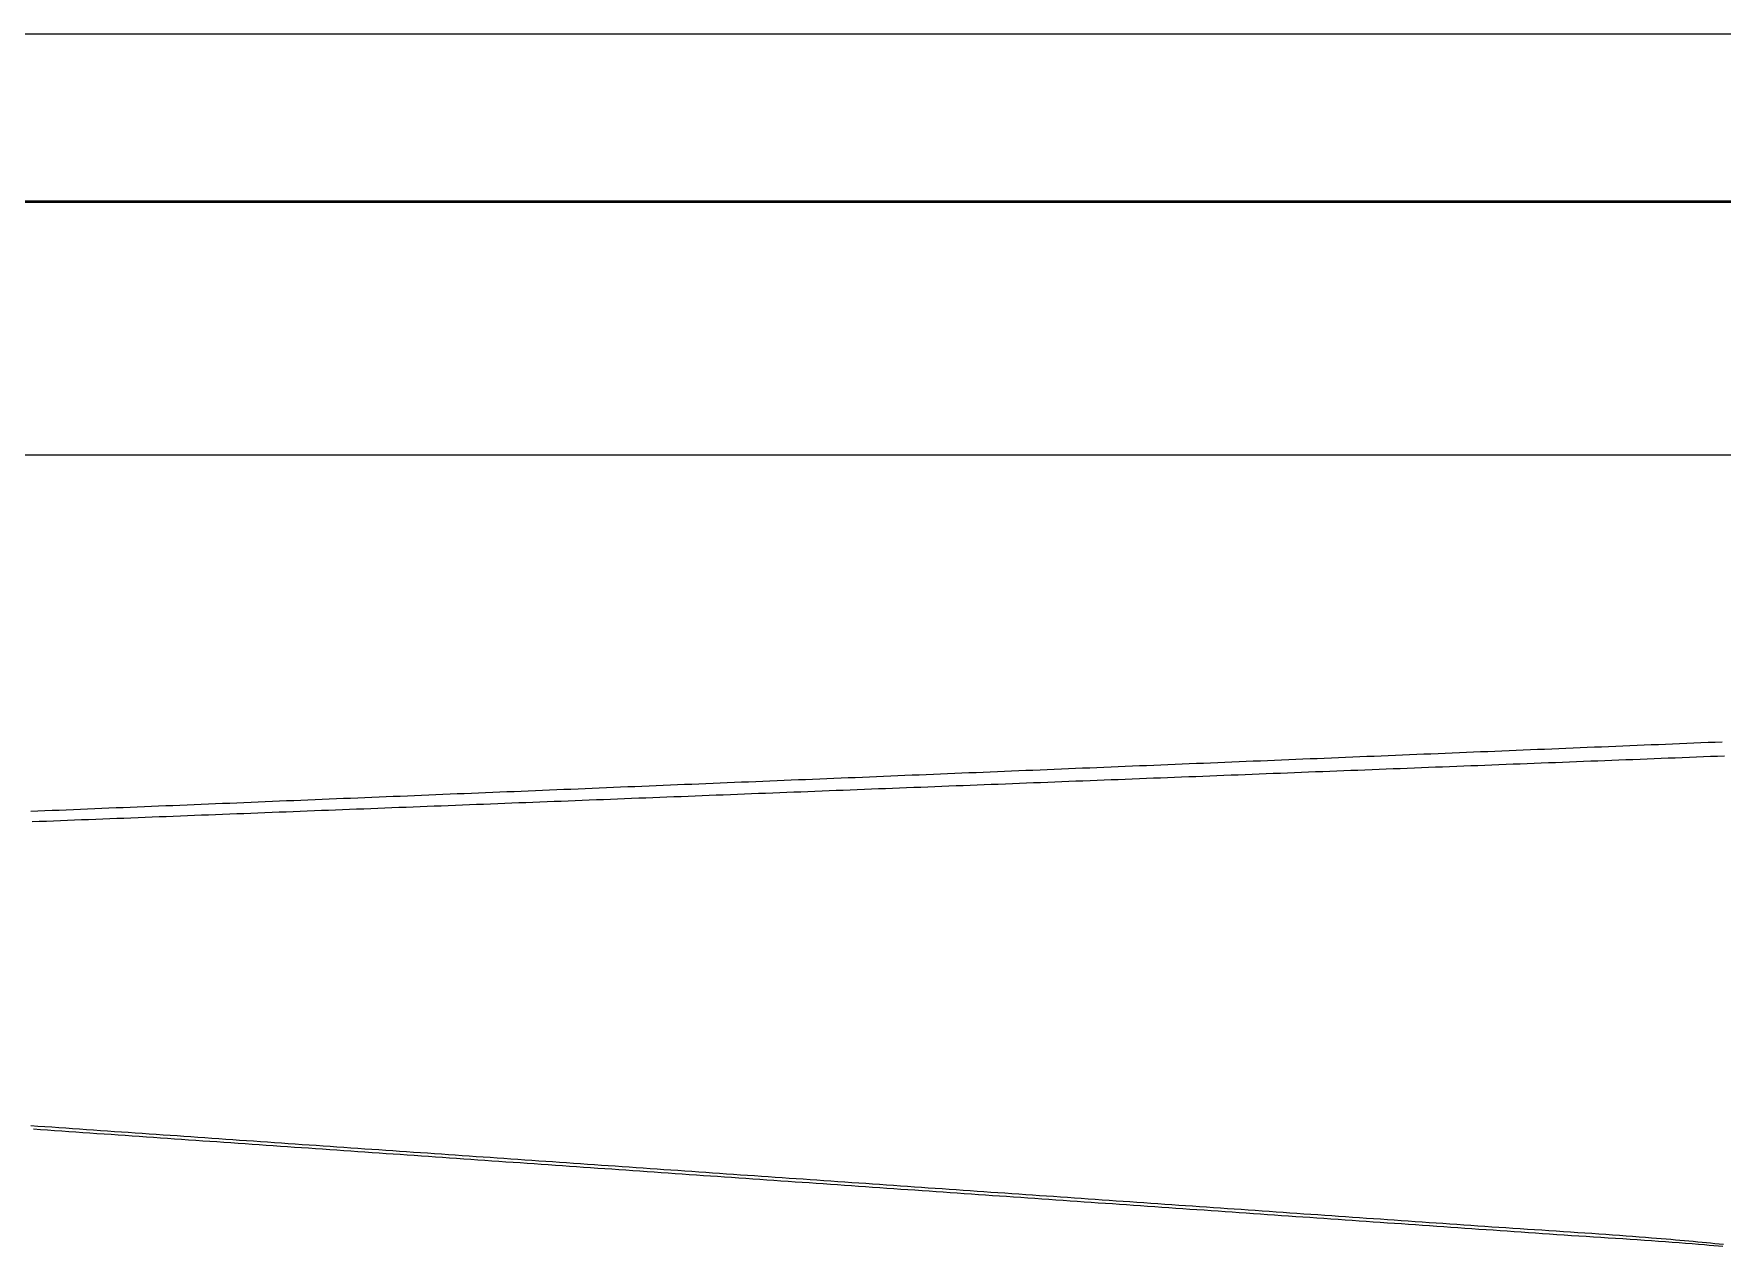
# Model space of a CAD drawing. Header units: millimetres. Extents: x -226 to 218, y -316 to 313.
# Drawn here: x -17.5 to 33.2, y -151.4 to -114.9 of the extents above; entities that cross this region are included whole.
import ezdxf

# ---------------------------------------------------------------- set-up
doc = ezdxf.new("R2010")
doc.units = ezdxf.units.MM
doc.layers.add('SKETCH', color=5, linetype='Continuous')
doc.layers.add('VISIBLE', color=7, linetype='Continuous')

msp = doc.modelspace()

# ---------------------------------------------------------------- linework, layer by layer
at = {"layer": 'SKETCH', "flags": 128}
for points in [[(-17.604, -138.312), (-17.39, -138.303), (-17.176, -138.294), (-16.963, -138.285), (-16.749, -138.277), (-16.535, -138.268), (-16.322, -138.259), (-16.108, -138.25), (-15.894, -138.242), (-15.681, -138.233), (-15.467, -138.224), (-15.253, -138.215), (-15.04, -138.206), (-14.826, -138.198), (-14.612, -138.189), (-14.399, -138.18), (-14.185, -138.171), (-13.971, -138.163), (-13.758, -138.154), (-13.544, -138.145), (-13.33, -138.136), (-13.117, -138.127), (-12.903, -138.118), (-12.689, -138.11), (-12.476, -138.101), (-12.262, -138.092), (-12.048, -138.083), (-11.835, -138.074), (-11.621, -138.066), (-11.407, -138.057), (-11.194, -138.048), (-10.98, -138.039), (-10.766, -138.031), (-10.553, -138.022), (-10.339, -138.013), (-10.125, -138.004), (-9.912, -137.995), (-9.698, -137.987), (-9.484, -137.978), (-9.271, -137.969), (-9.057, -137.96), (-8.843, -137.952), (-8.63, -137.943), (-8.416, -137.934), (-8.202, -137.925), (-7.989, -137.917), (-7.775, -137.908), (-7.561, -137.899), (-7.348, -137.89), (-7.134, -137.882), (-6.92, -137.873), (-6.707, -137.864), (-6.493, -137.856), (-6.279, -137.847), (-6.066, -137.838), (-5.852, -137.829), (-5.639, -137.82), (-5.425, -137.812), (-5.211, -137.803), (-4.998, -137.794), (-4.784, -137.785), (-4.57, -137.777), (-4.357, -137.768), (-4.143, -137.759), (-3.929, -137.75), (-3.716, -137.741), (-3.502, -137.733), (-3.288, -137.724), (-3.075, -137.715), (-2.861, -137.706), (-2.647, -137.697), (-2.434, -137.689), (-2.22, -137.68), (-2.006, -137.671), (-1.793, -137.662), (-1.579, -137.653), (-1.365, -137.645), (-1.152, -137.636), (-0.938, -137.627), (-0.724, -137.618), (-0.511, -137.609), (-0.297, -137.601), (-0.083, -137.592), (0.13, -137.583), (0.344, -137.574), (0.558, -137.566), (0.771, -137.557), (0.985, -137.548), (1.199, -137.539), (1.412, -137.531), (1.626, -137.522), (1.84, -137.513), (2.053, -137.504), (2.267, -137.496), (2.481, -137.487), (2.695, -137.478), (2.908, -137.469), (3.122, -137.461), (3.336, -137.452), (3.549, -137.443), (3.763, -137.434), (3.977, -137.426), (4.19, -137.417), (4.404, -137.408), (4.618, -137.399), (4.831, -137.391), (5.045, -137.382), (5.259, -137.373), (5.472, -137.364), (5.686, -137.355), (5.9, -137.347), (6.113, -137.338), (6.327, -137.329), (6.541, -137.32), (6.754, -137.311), (6.968, -137.303), (7.182, -137.294), (7.395, -137.285), (7.609, -137.276), (7.823, -137.267), (8.036, -137.259), (8.25, -137.25), (8.464, -137.241), (8.677, -137.232), (8.891, -137.223), (9.104, -137.215), (9.318, -137.206), (9.532, -137.197), (9.745, -137.188), (9.959, -137.18), (10.173, -137.171), (10.386, -137.162), (10.6, -137.153), (10.814, -137.144), (11.027, -137.136), (11.241, -137.127), (11.455, -137.118), (11.668, -137.109), (11.882, -137.101), (12.095, -137.092), (12.309, -137.083), (12.523, -137.074), (12.736, -137.066), (12.95, -137.057), (13.164, -137.048), (13.377, -137.04), (13.591, -137.031), (13.805, -137.022), (14.018, -137.013), (14.232, -137.005), (14.446, -136.996), (14.659, -136.987), (14.873, -136.978), (15.086, -136.969), (15.3, -136.961), (15.514, -136.952), (15.727, -136.943), (15.941, -136.934), (16.155, -136.926), (16.368, -136.917), (16.582, -136.908), (16.796, -136.899), (17.009, -136.89), (17.223, -136.882), (17.436, -136.873), (17.65, -136.864), (17.864, -136.855), (18.077, -136.846), (18.291, -136.838), (18.505, -136.829), (18.718, -136.82), (18.932, -136.811), (19.146, -136.802), (19.359, -136.794), (19.573, -136.785), (19.786, -136.776), (20, -136.767), (20.214, -136.758), (20.427, -136.75), (20.641, -136.741), (20.855, -136.732), (21.068, -136.723), (21.282, -136.715), (21.496, -136.706), (21.709, -136.697), (21.923, -136.688), (22.136, -136.68), (22.35, -136.671), (22.564, -136.662), (22.777, -136.653), (22.991, -136.645), (23.205, -136.636), (23.418, -136.627), (23.632, -136.618), (23.846, -136.61), (24.059, -136.601), (24.273, -136.592), (24.486, -136.583), (24.7, -136.575), (24.914, -136.566), (25.127, -136.557), (25.341, -136.548), (25.555, -136.54), (25.768, -136.531), (25.982, -136.522), (26.196, -136.513), (26.409, -136.504), (26.623, -136.496), (26.836, -136.487), (27.05, -136.478), (27.264, -136.469), (27.477, -136.46), (27.691, -136.452), (27.905, -136.443), (28.118, -136.434), (28.332, -136.425), (28.545, -136.416), (28.759, -136.408), (28.973, -136.399), (29.186, -136.39), (29.4, -136.381), (29.614, -136.372), (29.827, -136.364), (30.041, -136.355), (30.255, -136.346), (30.468, -136.337), (30.682, -136.329), (30.895, -136.32), (31.109, -136.311), (31.323, -136.302), (31.536, -136.294), (31.75, -136.285), (31.964, -136.276), (32.177, -136.267), (32.391, -136.259), (32.604, -136.25), (32.818, -136.241), (33.032, -136.232), (33.245, -136.224)], [(-17.557, -138.624), (-17.345, -138.615), (-17.134, -138.607), (-16.922, -138.599), (-16.71, -138.591), (-16.498, -138.582), (-16.286, -138.574), (-16.074, -138.566), (-15.862, -138.558), (-15.65, -138.55), (-15.438, -138.541), (-15.226, -138.533), (-15.014, -138.525), (-14.802, -138.517), (-14.59, -138.508), (-14.378, -138.5), (-14.166, -138.492), (-13.954, -138.484), (-13.742, -138.476), (-13.53, -138.467), (-13.318, -138.459), (-13.106, -138.451), (-12.894, -138.443), (-12.682, -138.435), (-12.47, -138.426), (-12.258, -138.418), (-12.046, -138.41), (-11.834, -138.402), (-11.622, -138.393), (-11.41, -138.385), (-11.198, -138.377), (-10.986, -138.369), (-10.774, -138.36), (-10.562, -138.352), (-10.35, -138.344), (-10.138, -138.336), (-9.926, -138.327), (-9.714, -138.319), (-9.502, -138.311), (-9.29, -138.303), (-9.078, -138.294), (-8.866, -138.286), (-8.654, -138.278), (-8.442, -138.27), (-8.23, -138.261), (-8.018, -138.253), (-7.806, -138.245), (-7.594, -138.237), (-7.382, -138.228), (-7.17, -138.22), (-6.958, -138.212), (-6.746, -138.203), (-6.534, -138.195), (-6.322, -138.187), (-6.11, -138.179), (-5.898, -138.17), (-5.686, -138.162), (-5.475, -138.154), (-5.263, -138.146), (-5.051, -138.138), (-4.839, -138.129), (-4.627, -138.121), (-4.415, -138.113), (-4.203, -138.105), (-3.991, -138.097), (-3.779, -138.088), (-3.567, -138.08), (-3.355, -138.072), (-3.143, -138.064), (-2.931, -138.055), (-2.719, -138.047), (-2.507, -138.039), (-2.295, -138.031), (-2.083, -138.023), (-1.872, -138.014), (-1.66, -138.006), (-1.448, -137.998), (-1.236, -137.99), (-1.024, -137.981), (-0.812, -137.973), (-0.6, -137.965), (-0.388, -137.957), (-0.176, -137.948), (0.036, -137.94), (0.248, -137.932), (0.46, -137.924), (0.672, -137.915), (0.884, -137.907), (1.096, -137.899), (1.308, -137.891), (1.52, -137.882), (1.732, -137.874), (1.944, -137.866), (2.156, -137.858), (2.368, -137.849), (2.58, -137.841), (2.792, -137.833), (3.004, -137.825), (3.216, -137.816), (3.428, -137.808), (3.64, -137.8), (3.852, -137.791), (4.064, -137.783), (4.276, -137.775), (4.488, -137.767), (4.7, -137.758), (4.912, -137.75), (5.124, -137.742), (5.336, -137.734), (5.548, -137.725), (5.76, -137.717), (5.972, -137.709), (6.184, -137.701), (6.396, -137.692), (6.608, -137.684), (6.82, -137.676), (7.032, -137.667), (7.244, -137.659), (7.456, -137.651), (7.668, -137.643), (7.88, -137.634), (8.092, -137.626), (8.304, -137.618), (8.515, -137.61), (8.727, -137.601), (8.939, -137.593), (9.151, -137.585), (9.363, -137.577), (9.575, -137.568), (9.787, -137.56), (9.999, -137.552), (10.211, -137.544), (10.423, -137.536), (10.635, -137.527), (10.847, -137.519), (11.059, -137.511), (11.271, -137.503), (11.483, -137.495), (11.695, -137.486), (11.907, -137.478), (12.119, -137.47), (12.331, -137.462), (12.543, -137.453), (12.755, -137.445), (12.967, -137.437), (13.179, -137.429), (13.391, -137.421), (13.603, -137.412), (13.815, -137.404), (14.027, -137.396), (14.239, -137.388), (14.451, -137.379), (14.663, -137.371), (14.875, -137.363), (15.087, -137.355), (15.299, -137.346), (15.511, -137.338), (15.723, -137.33), (15.935, -137.322), (16.146, -137.313), (16.358, -137.305), (16.57, -137.297), (16.782, -137.289), (16.994, -137.28), (17.206, -137.272), (17.418, -137.264), (17.63, -137.256), (17.842, -137.247), (18.054, -137.239), (18.266, -137.231), (18.478, -137.223), (18.69, -137.214), (18.902, -137.206), (19.114, -137.198), (19.326, -137.189), (19.537, -137.181), (19.749, -137.173), (19.961, -137.165), (20.173, -137.156), (20.385, -137.148), (20.597, -137.14), (20.809, -137.132), (21.021, -137.123), (21.233, -137.115), (21.445, -137.107), (21.657, -137.099), (21.869, -137.09), (22.081, -137.082), (22.293, -137.074), (22.505, -137.065), (22.717, -137.057), (22.929, -137.049), (23.141, -137.041), (23.353, -137.032), (23.565, -137.024), (23.777, -137.016), (23.989, -137.008), (24.201, -136.999), (24.413, -136.991), (24.625, -136.983), (24.837, -136.975), (25.049, -136.966), (25.261, -136.958), (25.473, -136.95), (25.685, -136.942), (25.897, -136.934), (26.109, -136.925), (26.321, -136.917), (26.533, -136.909), (26.745, -136.901), (26.957, -136.893), (27.169, -136.884), (27.381, -136.876), (27.593, -136.868), (27.805, -136.86), (28.017, -136.852), (28.229, -136.843), (28.441, -136.835), (28.653, -136.827), (28.865, -136.819), (29.077, -136.81), (29.289, -136.802), (29.5, -136.794), (29.712, -136.786), (29.924, -136.777), (30.136, -136.769), (30.348, -136.761), (30.56, -136.753), (30.772, -136.744), (30.984, -136.736), (31.196, -136.728), (31.408, -136.72), (31.62, -136.711), (31.832, -136.703), (32.044, -136.695), (32.256, -136.687), (32.468, -136.678), (32.68, -136.67), (32.891, -136.662), (33.103, -136.654), (33.315, -136.645)], [(-17.598, -147.764), (-17.388, -147.778), (-17.179, -147.793), (-16.97, -147.807), (-16.761, -147.822), (-16.552, -147.836), (-16.343, -147.851), (-16.134, -147.865), (-15.925, -147.88), (-15.716, -147.894), (-15.506, -147.909), (-15.297, -147.923), (-15.088, -147.938), (-14.879, -147.952), (-14.67, -147.967), (-14.461, -147.981), (-14.252, -147.996), (-14.043, -148.01), (-13.834, -148.025), (-13.624, -148.039), (-13.415, -148.054), (-13.206, -148.068), (-12.997, -148.083), (-12.788, -148.097), (-12.579, -148.112), (-12.37, -148.126), (-12.161, -148.141), (-11.952, -148.155), (-11.742, -148.17), (-11.533, -148.184), (-11.324, -148.199), (-11.115, -148.213), (-10.906, -148.228), (-10.697, -148.242), (-10.488, -148.257), (-10.279, -148.271), (-10.07, -148.286), (-9.86, -148.3), (-9.651, -148.314), (-9.442, -148.329), (-9.233, -148.343), (-9.024, -148.358), (-8.815, -148.372), (-8.606, -148.387), (-8.397, -148.401), (-8.187, -148.416), (-7.978, -148.43), (-7.769, -148.445), (-7.56, -148.459), (-7.351, -148.473), (-7.142, -148.488), (-6.933, -148.502), (-6.723, -148.517), (-6.514, -148.531), (-6.305, -148.546), (-6.096, -148.56), (-5.887, -148.575), (-5.678, -148.589), (-5.469, -148.603), (-5.259, -148.618), (-5.05, -148.632), (-4.841, -148.647), (-4.632, -148.661), (-4.423, -148.676), (-4.214, -148.69), (-4.005, -148.705), (-3.795, -148.719), (-3.586, -148.733), (-3.377, -148.748), (-3.168, -148.762), (-2.959, -148.777), (-2.75, -148.791), (-2.541, -148.806), (-2.332, -148.82), (-2.123, -148.835), (-1.914, -148.849), (-1.704, -148.864), (-1.495, -148.878), (-1.286, -148.893), (-1.077, -148.907), (-0.868, -148.922), (-0.659, -148.936), (-0.45, -148.951), (-0.241, -148.965), (-0.032, -148.98), (0.177, -148.994), (0.386, -149.009), (0.595, -149.023), (0.805, -149.038), (1.014, -149.052), (1.223, -149.067), (1.432, -149.081), (1.641, -149.096), (1.85, -149.11), (2.059, -149.125), (2.268, -149.139), (2.477, -149.154), (2.686, -149.168), (2.895, -149.183), (3.105, -149.197), (3.314, -149.212), (3.523, -149.226), (3.732, -149.241), (3.941, -149.255), (4.15, -149.27), (4.359, -149.284), (4.568, -149.298), (4.777, -149.313), (4.986, -149.327), (5.195, -149.342), (5.404, -149.356), (5.614, -149.371), (5.823, -149.385), (6.032, -149.4), (6.241, -149.414), (6.45, -149.429), (6.659, -149.443), (6.868, -149.458), (7.077, -149.472), (7.286, -149.487), (7.496, -149.501), (7.705, -149.516), (7.914, -149.53), (8.123, -149.545), (8.332, -149.559), (8.541, -149.574), (8.75, -149.588), (8.959, -149.603), (9.169, -149.617), (9.378, -149.632), (9.587, -149.646), (9.796, -149.661), (10.005, -149.675), (10.214, -149.69), (10.423, -149.704), (10.632, -149.719), (10.842, -149.733), (11.051, -149.748), (11.26, -149.762), (11.469, -149.776), (11.678, -149.791), (11.887, -149.805), (12.096, -149.82), (12.305, -149.834), (12.514, -149.849), (12.723, -149.863), (12.932, -149.878), (13.141, -149.892), (13.351, -149.907), (13.56, -149.921), (13.769, -149.936), (13.978, -149.95), (14.187, -149.965), (14.396, -149.979), (14.605, -149.994), (14.814, -150.008), (15.023, -150.023), (15.232, -150.037), (15.441, -150.052), (15.65, -150.066), (15.859, -150.081), (16.068, -150.095), (16.277, -150.11), (16.487, -150.124), (16.696, -150.139), (16.905, -150.153), (17.114, -150.168), (17.323, -150.182), (17.532, -150.197), (17.741, -150.211), (17.95, -150.226), (18.159, -150.24), (18.368, -150.254), (18.577, -150.269), (18.786, -150.283), (18.995, -150.298), (19.204, -150.312), (19.413, -150.327), (19.623, -150.341), (19.832, -150.356), (20.041, -150.37), (20.25, -150.385), (20.459, -150.399), (20.668, -150.414), (20.877, -150.428), (21.086, -150.443), (21.295, -150.457), (21.504, -150.472), (21.713, -150.486), (21.922, -150.501), (22.131, -150.515), (22.34, -150.53), (22.549, -150.544), (22.758, -150.559), (22.967, -150.573), (23.177, -150.588), (23.386, -150.602), (23.595, -150.617), (23.804, -150.631), (24.013, -150.646), (24.222, -150.66), (24.431, -150.675), (24.64, -150.689), (24.849, -150.704), (25.058, -150.718), (25.267, -150.732), (25.476, -150.747), (25.685, -150.761), (25.894, -150.776), (26.103, -150.79), (26.313, -150.805), (26.525, -150.819), (26.738, -150.833), (26.953, -150.848), (27.168, -150.862), (27.385, -150.876), (27.601, -150.89), (27.818, -150.904), (28.035, -150.918), (28.252, -150.932), (28.468, -150.946), (28.684, -150.961), (28.899, -150.975), (29.112, -150.989), (29.324, -151.003), (29.534, -151.018), (29.742, -151.032), (29.948, -151.047), (30.151, -151.062), (30.351, -151.076), (30.549, -151.091), (30.743, -151.106), (30.934, -151.122), (31.122, -151.137), (31.269, -151.149), (31.413, -151.161), (31.556, -151.173), (31.696, -151.185), (31.835, -151.197), (31.972, -151.209), (32.108, -151.221), (32.242, -151.232), (32.374, -151.244), (32.506, -151.256), (32.637, -151.268), (32.766, -151.281), (32.896, -151.293), (33.024, -151.306), (33.152, -151.318), (33.28, -151.332)], [(-17.52, -147.867), (-17.308, -147.881), (-17.096, -147.896), (-16.884, -147.911), (-16.672, -147.925), (-16.46, -147.94), (-16.248, -147.955), (-16.036, -147.969), (-15.824, -147.984), (-15.612, -147.999), (-15.4, -148.013), (-15.188, -148.028), (-14.976, -148.043), (-14.764, -148.057), (-14.552, -148.072), (-14.34, -148.087), (-14.128, -148.101), (-13.916, -148.116), (-13.704, -148.131), (-13.492, -148.145), (-13.28, -148.16), (-13.068, -148.175), (-12.856, -148.189), (-12.644, -148.204), (-12.432, -148.219), (-12.22, -148.233), (-12.008, -148.248), (-11.796, -148.263), (-11.584, -148.277), (-11.372, -148.292), (-11.16, -148.307), (-10.948, -148.321), (-10.736, -148.336), (-10.524, -148.35), (-10.312, -148.365), (-10.1, -148.38), (-9.888, -148.394), (-9.676, -148.409), (-9.464, -148.424), (-9.252, -148.438), (-9.04, -148.453), (-8.828, -148.468), (-8.616, -148.482), (-8.404, -148.497), (-8.192, -148.512), (-7.98, -148.527), (-7.768, -148.541), (-7.556, -148.556), (-7.344, -148.571), (-7.132, -148.585), (-6.921, -148.6), (-6.709, -148.615), (-6.497, -148.629), (-6.285, -148.644), (-6.073, -148.659), (-5.861, -148.674), (-5.649, -148.688), (-5.437, -148.703), (-5.225, -148.718), (-5.013, -148.732), (-4.801, -148.747), (-4.589, -148.762), (-4.377, -148.777), (-4.165, -148.791), (-3.953, -148.806), (-3.741, -148.821), (-3.529, -148.835), (-3.317, -148.85), (-3.105, -148.865), (-2.893, -148.879), (-2.681, -148.894), (-2.469, -148.909), (-2.257, -148.923), (-2.045, -148.938), (-1.833, -148.953), (-1.621, -148.967), (-1.409, -148.982), (-1.197, -148.997), (-0.985, -149.011), (-0.773, -149.026), (-0.561, -149.041), (-0.349, -149.055), (-0.137, -149.07), (0.074, -149.085), (0.286, -149.099), (0.498, -149.114), (0.71, -149.129), (0.922, -149.143), (1.134, -149.158), (1.346, -149.173), (1.558, -149.187), (1.77, -149.202), (1.982, -149.217), (2.194, -149.231), (2.406, -149.246), (2.618, -149.261), (2.83, -149.275), (3.042, -149.29), (3.254, -149.305), (3.466, -149.319), (3.678, -149.334), (3.89, -149.349), (4.102, -149.364), (4.314, -149.378), (4.526, -149.393), (4.738, -149.408), (4.95, -149.422), (5.162, -149.437), (5.373, -149.452), (5.585, -149.467), (5.797, -149.481), (6.009, -149.496), (6.221, -149.511), (6.433, -149.525), (6.645, -149.54), (6.857, -149.555), (7.069, -149.569), (7.281, -149.584), (7.493, -149.599), (7.705, -149.613), (7.917, -149.628), (8.129, -149.643), (8.341, -149.657), (8.553, -149.672), (8.765, -149.687), (8.977, -149.701), (9.189, -149.716), (9.401, -149.731), (9.613, -149.745), (9.825, -149.76), (10.037, -149.775), (10.249, -149.789), (10.461, -149.804), (10.673, -149.819), (10.885, -149.833), (11.097, -149.848), (11.309, -149.863), (11.521, -149.877), (11.732, -149.892), (11.944, -149.907), (12.156, -149.921), (12.368, -149.936), (12.58, -149.951), (12.792, -149.965), (13.004, -149.98), (13.216, -149.995), (13.428, -150.009), (13.64, -150.024), (13.852, -150.039), (14.064, -150.054), (14.276, -150.068), (14.488, -150.083), (14.7, -150.098), (14.912, -150.112), (15.123, -150.127), (15.335, -150.142), (15.547, -150.157), (15.759, -150.171), (15.971, -150.186), (16.183, -150.201), (16.395, -150.215), (16.607, -150.23), (16.819, -150.245), (17.031, -150.259), (17.243, -150.274), (17.455, -150.289), (17.667, -150.303), (17.879, -150.318), (18.09, -150.333), (18.302, -150.348), (18.514, -150.362), (18.726, -150.377), (18.938, -150.391), (19.15, -150.406), (19.362, -150.421), (19.574, -150.435), (19.786, -150.45), (19.998, -150.465), (20.21, -150.479), (20.422, -150.494), (20.634, -150.509), (20.846, -150.523), (21.058, -150.538), (21.27, -150.553), (21.482, -150.567), (21.694, -150.582), (21.906, -150.597), (22.118, -150.611), (22.33, -150.626), (22.542, -150.641), (22.754, -150.655), (22.966, -150.67), (23.177, -150.685), (23.389, -150.699), (23.601, -150.714), (23.813, -150.729), (24.025, -150.743), (24.237, -150.758), (24.449, -150.773), (24.661, -150.787), (24.873, -150.802), (25.085, -150.816), (25.297, -150.831), (25.508, -150.846), (25.72, -150.86), (25.932, -150.875), (26.144, -150.89), (26.356, -150.904), (26.568, -150.919), (26.78, -150.934), (26.992, -150.948), (27.204, -150.963), (27.416, -150.978), (27.628, -150.992), (27.841, -151.007), (28.056, -151.022), (28.273, -151.036), (28.491, -151.051), (28.71, -151.065), (28.931, -151.079), (29.152, -151.094), (29.373, -151.108), (29.594, -151.122), (29.815, -151.136), (30.036, -151.151), (30.255, -151.165), (30.474, -151.18), (30.691, -151.194), (30.906, -151.209), (31.119, -151.223), (31.33, -151.238), (31.538, -151.253), (31.743, -151.268), (31.945, -151.283), (32.143, -151.298), (32.338, -151.314), (32.528, -151.329), (32.714, -151.345), (32.854, -151.357), (32.992, -151.369), (33.127, -151.381), (33.26, -151.393)]]:
    msp.add_lwpolyline(points, dxfattribs=at)
at = {"layer": 'VISIBLE'}
for p, q in [((-197.468, -114.937), (197.468, -114.937)), ((-197.468, -120), (197.468, -120)), ((-197.408, -119.964), (197.408, -119.964)), ((-197.468, -127.595), (197.468, -127.595))]:
    msp.add_line(p, q, dxfattribs=at)

doc.saveas('drawing.dxf')
